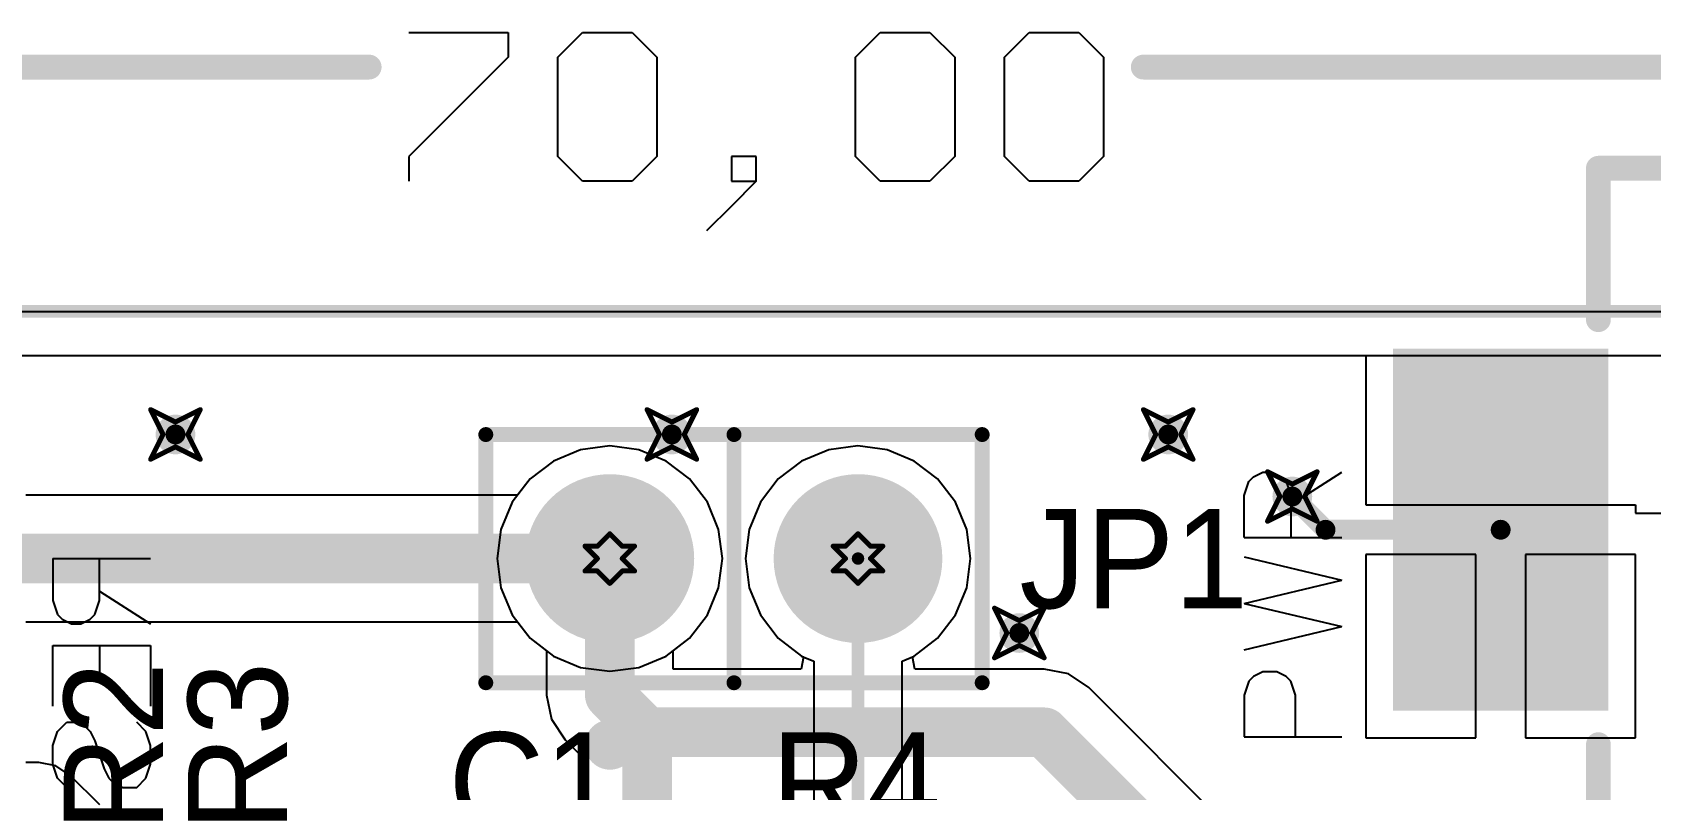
# Model space of a CAD drawing. Header units: millimetres. Extents: x 2.26 to 6.57, y 1.2 to 4.64.
# Drawn here: x 3.551 to 4.203, y 4.26 to 4.565 of the extents above; entities that cross this region are included whole.
import ezdxf

# ---------------------------------------------------------------- set-up
doc = ezdxf.new("R2010")
doc.units = ezdxf.units.MM
doc.header["$MEASUREMENT"] = 0
for name, color, linetype in [('BottomLayer', 5, 'Continuous'), ('BottomOverlay', 54, 'Continuous'), ('BottomSolder', 6, 'Continuous'), ('DrillDrawing', 1, 'Continuous'), ('KeepOutLayer', 6, 'Continuous'), ('Mechanical1', 6, 'Continuous'), ('MultiLayer', 9, 'Continuous'), ('PadHoleLayer', 156, 'Continuous'), ('TopLayer', 1, 'Continuous'), ('TopOverlay', 2, 'Continuous'), ('TopPaste', 8, 'Continuous'), ('TopSolder', 216, 'Continuous'), ('ViaHoleLayer', 16, 'Continuous')]:
    doc.layers.add(name, color=color, linetype=linetype)

# ---------------------------------------------------------------- blocks, each defined once
blk = doc.blocks.new('USB_MINI_B_SMD_90')
at = {"layer": 'BottomLayer', "const_width": 0.01969}
for points in [[(-0.09646, 0, 1), (-0.07677, 0, 1)], [(0.07654, 0, 1), (0.09623, 0, 1)]]:
    blk.add_lwpolyline(points, format="xyb", close=True, dxfattribs=at)
at = {"layer": 'BottomSolder', "const_width": 0.02369}
for points in [[(-0.09846, 0, 1), (-0.07477, 0, 1)], [(0.07454, 0, 1), (0.09823, 0, 1)]]:
    blk.add_lwpolyline(points, format="xyb", close=True, dxfattribs=at)
at = {"layer": 'MultiLayer', "const_width": 0.01969}
for points in [[(-0.09646, 0, 1), (-0.07677, 0, 1)], [(0.07654, 0, 1), (0.09623, 0, 1)]]:
    blk.add_lwpolyline(points, format="xyb", close=True, dxfattribs=at)
at = {"layer": 'PadHoleLayer', "const_width": 0.01969}
for points in [[(-0.09646, 0, 1), (-0.07677, 0, 1)], [(0.07654, 0, 1), (0.09623, 0, 1)]]:
    blk.add_lwpolyline(points, format="xyb", close=True, dxfattribs=at)
at = {"layer": 'TopLayer', "const_width": 0.01969}
for points in [[(-0.09646, 0, 1), (-0.07677, 0, 1)], [(0.07654, 0, 1), (0.09623, 0, 1)]]:
    blk.add_lwpolyline(points, format="xyb", close=True, dxfattribs=at)
at = {"layer": 'TopLayer'}
for points in [[(-0.15168, 0.01772), (-0.15168, 0.15551), (-0.23042, 0.01772), (-0.23042, 0.15551)], [(-0.12205, 0.10827), (0.12205, 0.10827), (-0.12205, 0.15551), (0.12205, 0.15551)], [(0.23021, 0.01772), (0.23021, 0.15551), (0.15147, 0.01772), (0.15147, 0.15551)], [(-0.15168, -0.17913), (-0.15168, -0.04134), (-0.23042, -0.17913), (-0.23042, -0.04134)], [(0.23021, -0.17913), (0.23021, -0.04134), (0.15147, -0.17913), (0.15147, -0.04134)], [(-0.05311, -0.15354), (-0.05311, -0.06299), (-0.07311, -0.15354), (-0.07311, -0.06299)], [(-0.02161, -0.15354), (-0.02161, -0.06299), (-0.04161, -0.15354), (-0.04161, -0.06299)], [(0.00989, -0.15354), (0.00989, -0.06299), (-0.01011, -0.15354), (-0.01011, -0.06299)], [(0.04139, -0.15354), (0.04139, -0.06299), (0.02139, -0.15354), (0.02139, -0.06299)], [(0.07289, -0.15354), (0.07289, -0.06299), (0.05289, -0.15354), (0.05289, -0.06299)]]:
    blk.add_solid(points, dxfattribs=at)
at = {"layer": 'TopOverlay', "const_width": 0.01}
for points in [[(-0.15168, 0.17126), (-0.15168, 0.23228)], [(-0.15168, 0.23228), (0.15147, 0.23228)], [(0.15147, 0.17323), (0.15147, 0.23228)], [(0.15147, -0.02756), (0.15147, 0.00591)], [(-0.15168, -0.02756), (-0.15168, 0)], [(-0.12255, -0.13025), (-0.08111, -0.13025)], [(0.09241, -0.13), (0.12864, -0.13)], [(0.09798, -0.16743), (0.11798, -0.14743)], [(0.11798, -0.18743), (0.11798, -0.14743)], [(0.09798, -0.16743), (0.11798, -0.18743)]]:
    blk.add_lwpolyline(points, dxfattribs=at)
at = {"layer": 'TopOverlay', "const_width": 0.005}
for points in [[(-0.15418, 0.23228, 1), (-0.14918, 0.23228, 1)], [(-0.15418, 0.23228, 1), (-0.14918, 0.23228, 1)], [(0.14897, 0.23228, 1), (0.15397, 0.23228, 1)], [(0.14897, 0.23228, 1), (0.15397, 0.23228, 1)], [(-0.15418, 0.17126, 1), (-0.14918, 0.17126, 1)], [(0.14897, 0.17323, 1), (0.15397, 0.17323, 1)], [(0.14897, 0.00591, 1), (0.15397, 0.00591, 1)], [(-0.15418, 0, 1), (-0.14918, 0, 1)], [(-0.15418, -0.02756, 1), (-0.14918, -0.02756, 1)], [(0.14897, -0.02756, 1), (0.15397, -0.02756, 1)], [(-0.12505, -0.13025, 1), (-0.12005, -0.13025, 1)], [(-0.08361, -0.13025, 1), (-0.07861, -0.13025, 1)], [(0.08991, -0.13, 1), (0.09491, -0.13, 1)], [(0.12614, -0.13, 1), (0.13114, -0.13, 1)], [(0.11548, -0.14743, 1), (0.12048, -0.14743, 1)], [(0.11548, -0.14743, 1), (0.12048, -0.14743, 1)], [(0.09548, -0.16743, 1), (0.10048, -0.16743, 1)], [(0.09548, -0.16743, 1), (0.10048, -0.16743, 1)], [(0.11548, -0.18743, 1), (0.12048, -0.18743, 1)], [(0.11548, -0.18743, 1), (0.12048, -0.18743, 1)]]:
    blk.add_lwpolyline(points, format="xyb", close=True, dxfattribs=at)
at = {"layer": 'TopPaste'}
for points in [[(-0.15168, 0.01772), (-0.15168, 0.15551), (-0.23042, 0.01772), (-0.23042, 0.15551)], [(-0.12205, 0.10827), (0.12205, 0.10827), (-0.12205, 0.15551), (0.12205, 0.15551)], [(0.23021, 0.01772), (0.23021, 0.15551), (0.15147, 0.01772), (0.15147, 0.15551)], [(-0.15168, -0.17913), (-0.15168, -0.04134), (-0.23042, -0.17913), (-0.23042, -0.04134)], [(0.23021, -0.17913), (0.23021, -0.04134), (0.15147, -0.17913), (0.15147, -0.04134)], [(-0.05311, -0.15354), (-0.05311, -0.06299), (-0.07311, -0.15354), (-0.07311, -0.06299)], [(-0.02161, -0.15354), (-0.02161, -0.06299), (-0.04161, -0.15354), (-0.04161, -0.06299)], [(0.00989, -0.15354), (0.00989, -0.06299), (-0.01011, -0.15354), (-0.01011, -0.06299)], [(0.04139, -0.15354), (0.04139, -0.06299), (0.02139, -0.15354), (0.02139, -0.06299)], [(0.07289, -0.15354), (0.07289, -0.06299), (0.05289, -0.15354), (0.05289, -0.06299)]]:
    blk.add_solid(points, dxfattribs=at)
at = {"layer": 'TopSolder', "const_width": 0.02369}
for points in [[(-0.09846, 0, 1), (-0.07477, 0, 1)], [(0.07454, 0, 1), (0.09823, 0, 1)]]:
    blk.add_lwpolyline(points, format="xyb", close=True, dxfattribs=at)
at = {"layer": 'TopSolder'}
for points in [[(-0.14768, 0.01372), (-0.14768, 0.15951), (-0.23442, 0.01372), (-0.23442, 0.15951)], [(-0.12605, 0.10427), (0.12605, 0.10427), (-0.12605, 0.15951), (0.12605, 0.15951)], [(0.23421, 0.01372), (0.23421, 0.15951), (0.14747, 0.01372), (0.14747, 0.15951)], [(-0.14768, -0.18313), (-0.14768, -0.03734), (-0.23442, -0.18313), (-0.23442, -0.03734)], [(0.23421, -0.18313), (0.23421, -0.03734), (0.14747, -0.18313), (0.14747, -0.03734)], [(-0.04911, -0.15754), (-0.04911, -0.05899), (-0.07711, -0.15754), (-0.07711, -0.05899)], [(-0.01761, -0.15754), (-0.01761, -0.05899), (-0.04561, -0.15754), (-0.04561, -0.05899)], [(0.01389, -0.15754), (0.01389, -0.05899), (-0.01411, -0.15754), (-0.01411, -0.05899)], [(0.04539, -0.15754), (0.04539, -0.05899), (0.01739, -0.15754), (0.01739, -0.05899)], [(0.07689, -0.15754), (0.07689, -0.05899), (0.04889, -0.15754), (0.04889, -0.05899)]]:
    blk.add_solid(points, dxfattribs=at)
blk = doc.blocks.new('SIP2_2_54_93')
at = {"layer": 'BottomLayer', "const_width": 0.03}
for points in [[(-0.015, 0, 1), (0.015, 0, 1)], [(0.085, 0, 1), (0.115, 0, 1)]]:
    blk.add_lwpolyline(points, format="xyb", close=True, dxfattribs=at)
at = {"layer": 'BottomSolder', "const_width": 0.034}
for points in [[(-0.017, 0, 1), (0.017, 0, 1)], [(0.083, 0, 1), (0.117, 0, 1)]]:
    blk.add_lwpolyline(points, format="xyb", close=True, dxfattribs=at)
at = {"layer": 'MultiLayer', "const_width": 0.03}
for points in [[(-0.015, 0, 1), (0.015, 0, 1)], [(0.085, 0, 1), (0.115, 0, 1)]]:
    blk.add_lwpolyline(points, format="xyb", close=True, dxfattribs=at)
at = {"layer": 'PadHoleLayer', "const_width": 0.02}
for points in [[(-0.01, 0, 1), (0.01, 0, 1)], [(0.09, 0, 1), (0.11, 0, 1)]]:
    blk.add_lwpolyline(points, format="xyb", close=True, dxfattribs=at)
at = {"layer": 'TopLayer', "const_width": 0.03}
for points in [[(-0.015, 0, 1), (0.015, 0, 1)], [(0.085, 0, 1), (0.115, 0, 1)]]:
    blk.add_lwpolyline(points, format="xyb", close=True, dxfattribs=at)
at = {"layer": 'TopOverlay', "const_width": 0.006}
for points in [[(-0.04996, -0.05004), (-0.04996, 0.04996)], [(-0.04996, 0.04996), (0.15004, 0.04996)], [(0.05004, -0.05004), (0.05004, 0.04996)], [(0.15004, -0.05004), (0.15004, 0.04996)], [(-0.04996, -0.05004), (0.15004, -0.05004)]]:
    blk.add_lwpolyline(points, dxfattribs=at)
at = {"layer": 'TopOverlay'}
for points, const_width in [([(-0.05146, 0.04996, 1), (-0.04846, 0.04996, 1)], 0.003), ([(-0.05146, 0.04996, 1), (-0.04846, 0.04996, 1)], 0.003), ([(0.04854, 0.04996, 1), (0.05154, 0.04996, 1)], 0.003), ([(0.14854, 0.04996, 1), (0.15154, 0.04996, 1)], 0.003), ([(0.14854, 0.04996, 1), (0.15154, 0.04996, 1)], 0.003), ([(-0.05146, -0.05004, 1), (-0.04846, -0.05004, 1)], 0.003), ([(-0.05146, -0.05004, 1), (-0.04846, -0.05004, 1)], 0.003), ([(0.04854, -0.05004, 1), (0.05154, -0.05004, 1)], 0.003), ([(0.14854, -0.05004, 1), (0.15154, -0.05004, 1)], 0.003), ([(0.14854, -0.05004, 1), (0.15154, -0.05004, 1)], 0.003), ([(0.00516, -0.075, 1), (-0.005, -0.075, 1)], 0.01), ([(-0.0075, -0.075, 1), (-0.0025, -0.075, 1)], 0.005), ([(0.00266, -0.075, 1), (0.00766, -0.075, 1)], 0.005)]:
    blk.add_lwpolyline(points, format="xyb", close=True, dxfattribs=dict(at, const_width=const_width))
at = {"layer": 'TopSolder', "const_width": 0.034}
for points in [[(-0.017, 0, 1), (0.017, 0, 1)], [(0.083, 0, 1), (0.117, 0, 1)]]:
    blk.add_lwpolyline(points, format="xyb", close=True, dxfattribs=at)

msp = doc.modelspace()

# ---------------------------------------------------------------- linework, layer by layer
at = {"layer": 'BottomLayer'}
for p, q in [((2.55906, 4.43491), (5.15748, 4.43491)), ((3.77152, 4.39699), (3.76057, 4.39246)), ((3.78327, 4.39854), (3.77152, 4.39699)), ((3.79502, 4.39699), (3.78327, 4.39854)), ((3.80596, 4.39246), (3.79502, 4.39699)), ((3.87152, 4.39699), (3.86057, 4.39246)), ((3.88327, 4.39854), (3.87152, 4.39699)), ((3.89502, 4.39699), (3.88327, 4.39854)), ((3.90596, 4.39246), (3.89502, 4.39699)), ((3.76057, 4.39246), (3.75117, 4.38524)), ((3.81536, 4.38524), (3.80596, 4.39246)), ((3.86057, 4.39246), (3.85117, 4.38524)), ((3.91536, 4.38524), (3.90596, 4.39246)), ((3.75117, 4.38524), (3.74611, 4.37864)), ((3.82258, 4.37584), (3.81536, 4.38524)), ((3.85117, 4.38524), (3.84396, 4.37584)), ((3.92258, 4.37584), (3.91536, 4.38524)), ((3.74611, 4.37864), (3.54802, 4.37864)), ((3.82711, 4.3649), (3.82258, 4.37584)), ((3.84396, 4.37584), (3.83943, 4.3649)), ((3.92711, 4.3649), (3.92258, 4.37584)), ((3.82866, 4.35315), (3.82711, 4.3649)), ((3.83943, 4.3649), (3.83788, 4.35315)), ((3.92866, 4.35315), (3.92711, 4.3649)), ((3.82711, 4.3414), (3.82866, 4.35315)), ((3.83788, 4.35315), (3.83943, 4.3414)), ((3.92711, 4.3414), (3.92866, 4.35315)), ((3.82258, 4.33046), (3.82711, 4.3414)), ((3.83943, 4.3414), (3.84396, 4.33046)), ((3.92258, 4.33046), (3.92711, 4.3414)), ((3.81536, 4.32106), (3.82258, 4.33046)), ((3.84396, 4.33046), (3.85117, 4.32106)), ((3.91536, 4.32106), (3.92258, 4.33046)), ((3.54802, 4.32766), (3.74611, 4.32766)), ((3.74611, 4.32766), (3.75117, 4.32106)), ((3.75117, 4.32106), (3.76057, 4.31384)), ((3.80596, 4.31384), (3.81536, 4.32106)), ((3.85117, 4.32106), (3.86057, 4.31384)), ((3.90596, 4.31384), (3.91536, 4.32106)), ((3.76057, 4.31384), (3.77152, 4.30931)), ((3.79502, 4.30931), (3.80596, 4.31384)), ((3.86057, 4.31384), (3.86542, 4.31183)), ((3.86542, 4.31183), (3.86542, 4.19315)), ((3.90111, 4.31183), (3.90596, 4.31384)), ((3.90111, 4.20054), (3.90111, 4.31183)), ((3.77152, 4.30931), (3.78327, 4.30776)), ((3.78327, 4.30776), (3.79502, 4.30931)), ((3.55327, 4.27099), (3.54802, 4.27099)), ((3.5601, 4.26963), (3.55327, 4.27099)), ((3.56588, 4.26577), (3.5601, 4.26963)), ((3.57777, 4.25388), (3.56588, 4.26577))]:
    msp.add_line(p, q, dxfattribs=at)
for points, const_width in [([(3.60427, 4.40315, 1), (3.61227, 4.40315, 1)], 0.008), ([(3.80427, 4.40315, 1), (3.81227, 4.40315, 1)], 0.008), ([(4.00427, 4.40315, 1), (4.01227, 4.40315, 1)], 0.008), ([(4.05427, 4.37815, 1), (4.06227, 4.37815, 1)], 0.008), ([(3.77827, 4.35315, 1), (3.78827, 4.35315, 1)], 0.01), ([(3.88202, 4.35315, 1), (3.88452, 4.35315, 1)], 0.0025), ([(3.94427, 4.32315, 1), (3.95227, 4.32315, 1)], 0.008)]:
    msp.add_lwpolyline(points, format="xyb", close=True, dxfattribs=dict(at, const_width=const_width))
for points, const_width in [([(3.52652, 4.35315), (3.78327, 4.35315)], 0.02), ([(3.88327, 4.19315), (3.88327, 4.35315)], 0.005)]:
    msp.add_lwpolyline(points, dxfattribs=dict(at, const_width=const_width))
at = {"layer": 'BottomOverlay'}
for p, q in [((3.55891, 4.35315), (3.59827, 4.35315)), ((3.55891, 4.35315), (3.55891, 4.33628)), ((3.57765, 4.33628), (3.57765, 4.35315)), ((3.55891, 4.33628), (3.56078, 4.33066)), ((3.57578, 4.33066), (3.57765, 4.33628)), ((3.57765, 4.34003), (3.59827, 4.32691)), ((3.56078, 4.33066), (3.56265, 4.32878)), ((3.5739, 4.32878), (3.57578, 4.33066)), ((3.56265, 4.32878), (3.5664, 4.32691)), ((3.5664, 4.32691), (3.57015, 4.32691)), ((3.57015, 4.32691), (3.5739, 4.32878)), ((3.55891, 4.29373), (3.55891, 4.3181)), ((3.55891, 4.3181), (3.59827, 4.3181)), ((3.57765, 4.3181), (3.57765, 4.3031)), ((3.59827, 4.3181), (3.59827, 4.29373)), ((3.56078, 4.28342), (3.56453, 4.28717)), ((3.56453, 4.28717), (3.56828, 4.28717)), ((3.56828, 4.28717), (3.57203, 4.2853)), ((3.57203, 4.2853), (3.5739, 4.28342)), ((3.59639, 4.28342), (3.59264, 4.28717)), ((3.55891, 4.2778), (3.56078, 4.28342)), ((3.55891, 4.2703), (3.55891, 4.2778)), ((3.5739, 4.28342), (3.57578, 4.27967)), ((3.57578, 4.27967), (3.57952, 4.26843)), ((3.59827, 4.2778), (3.59639, 4.28342)), ((3.59827, 4.2703), (3.59827, 4.2778)), ((3.56078, 4.26468), (3.55891, 4.2703)), ((3.56453, 4.26093), (3.56078, 4.26468)), ((3.57952, 4.26843), (3.5814, 4.26468)), ((3.5814, 4.26468), (3.58327, 4.26281)), ((3.59264, 4.26093), (3.59639, 4.26468)), ((3.59639, 4.26468), (3.59827, 4.2703)), ((3.58327, 4.26281), (3.58702, 4.26093)), ((3.58702, 4.26093), (3.59264, 4.26093))]:
    msp.add_line(p, q, dxfattribs=at)
at = {"layer": 'DrillDrawing'}
for p, q in [((3.70231, 4.56517), (3.7423, 4.56517)), ((3.7423, 4.56517), (3.7423, 4.55518)), ((3.76229, 4.55518), (3.77229, 4.56517)), ((3.77229, 4.56517), (3.79228, 4.56517)), ((3.79228, 4.56517), (3.80228, 4.55518)), ((3.88225, 4.55518), (3.89225, 4.56517)), ((3.89225, 4.56517), (3.91225, 4.56517)), ((3.91225, 4.56517), (3.92224, 4.55518)), ((3.94224, 4.55518), (3.95223, 4.56517)), ((3.95223, 4.56517), (3.97223, 4.56517)), ((3.97223, 4.56517), (3.98222, 4.55518)), ((3.7423, 4.55518), (3.70231, 4.51519)), ((3.76229, 4.51519), (3.76229, 4.55518)), ((3.80228, 4.55518), (3.80228, 4.51519)), ((3.88225, 4.51519), (3.88225, 4.55518)), ((3.92224, 4.55518), (3.92224, 4.51519)), ((3.94224, 4.51519), (3.94224, 4.55518)), ((3.98222, 4.55518), (3.98222, 4.51519)), ((3.70231, 4.51519), (3.70231, 4.50519)), ((3.77229, 4.50519), (3.76229, 4.51519)), ((3.80228, 4.51519), (3.79228, 4.50519)), ((3.84227, 4.51519), (3.83227, 4.51519)), ((3.83227, 4.51519), (3.83227, 4.50519)), ((3.84227, 4.50519), (3.84227, 4.51519)), ((3.89225, 4.50519), (3.88225, 4.51519)), ((3.92224, 4.51519), (3.91225, 4.50519)), ((3.95223, 4.50519), (3.94224, 4.51519)), ((3.98222, 4.51519), (3.97223, 4.50519)), ((3.79228, 4.50519), (3.77229, 4.50519)), ((3.83227, 4.4952), (3.84227, 4.50519)), ((3.83227, 4.50519), (3.84227, 4.50519)), ((3.84227, 4.50519), (3.83227, 4.4952)), ((3.91225, 4.50519), (3.89225, 4.50519)), ((3.97223, 4.50519), (3.95223, 4.50519)), ((3.83227, 4.4952), (3.82227, 4.4852))]:
    msp.add_line(p, q, dxfattribs=at)
for points, const_width in [([(2.48032, 4.55118), (3.68631, 4.55118)], 0.01), ([(3.99822, 4.55118), (5.23622, 4.55118)], 0.01), ([(3.59827, 4.41315), (3.60827, 4.40815)], 0.002), ([(3.59827, 4.41315), (3.60327, 4.40315)], 0.002), ([(3.60827, 4.40815), (3.61827, 4.41315)], 0.002), ([(3.61327, 4.40315), (3.61827, 4.41315)], 0.002), ([(3.79827, 4.41315), (3.80827, 4.40815)], 0.002), ([(3.79827, 4.41315), (3.80327, 4.40315)], 0.002), ([(3.80827, 4.40815), (3.81827, 4.41315)], 0.002), ([(3.81327, 4.40315), (3.81827, 4.41315)], 0.002), ([(3.99827, 4.41315), (4.00827, 4.40815)], 0.002), ([(3.99827, 4.41315), (4.00327, 4.40315)], 0.002), ([(4.00827, 4.40815), (4.01827, 4.41315)], 0.002), ([(4.01327, 4.40315), (4.01827, 4.41315)], 0.002), ([(3.59827, 4.39315), (3.60327, 4.40315)], 0.002), ([(3.61327, 4.40315), (3.61827, 4.39315)], 0.002), ([(3.79827, 4.39315), (3.80327, 4.40315)], 0.002), ([(3.81327, 4.40315), (3.81827, 4.39315)], 0.002), ([(3.99827, 4.39315), (4.00327, 4.40315)], 0.002), ([(4.01327, 4.40315), (4.01827, 4.39315)], 0.002), ([(3.59827, 4.39315), (3.60827, 4.39815)], 0.002), ([(3.60827, 4.39815), (3.61827, 4.39315)], 0.002), ([(3.79827, 4.39315), (3.80827, 4.39815)], 0.002), ([(3.80827, 4.39815), (3.81827, 4.39315)], 0.002), ([(3.99827, 4.39315), (4.00827, 4.39815)], 0.002), ([(4.00827, 4.39815), (4.01827, 4.39315)], 0.002), ([(4.04827, 4.38815), (4.05827, 4.38315)], 0.002), ([(4.04827, 4.38815), (4.05327, 4.37815)], 0.002), ([(4.05827, 4.38315), (4.06827, 4.38815)], 0.002), ([(4.06327, 4.37815), (4.06827, 4.38815)], 0.002), ([(4.04827, 4.36815), (4.05327, 4.37815)], 0.002), ([(4.06327, 4.37815), (4.06827, 4.36815)], 0.002), ([(4.04827, 4.36815), (4.05827, 4.37315)], 0.002), ([(4.05827, 4.37315), (4.06827, 4.36815)], 0.002), ([(3.77827, 4.35815), (3.78327, 4.36315)], 0.002), ([(3.78327, 4.36315), (3.78827, 4.35815)], 0.002), ([(3.87827, 4.35815), (3.88327, 4.36315)], 0.002), ([(3.88327, 4.36315), (3.88827, 4.35815)], 0.002), ([(3.77327, 4.35815), (3.77827, 4.35315)], 0.002), ([(3.77327, 4.35815), (3.77827, 4.35815)], 0.002), ([(3.78827, 4.35815), (3.79327, 4.35815)], 0.002), ([(3.78827, 4.35315), (3.79327, 4.35815)], 0.002), ([(3.87327, 4.35815), (3.87827, 4.35315)], 0.002), ([(3.87327, 4.35815), (3.87827, 4.35815)], 0.002), ([(3.88827, 4.35815), (3.89327, 4.35815)], 0.002), ([(3.88827, 4.35315), (3.89327, 4.35815)], 0.002), ([(3.77327, 4.34815), (3.77827, 4.35315)], 0.002), ([(3.77327, 4.34815), (3.77827, 4.34815)], 0.002), ([(3.77827, 4.34815), (3.78327, 4.34315)], 0.002), ([(3.78327, 4.34315), (3.78827, 4.34815)], 0.002), ([(3.78827, 4.35315), (3.79327, 4.34815)], 0.002), ([(3.78827, 4.34815), (3.79327, 4.34815)], 0.002), ([(3.87327, 4.34815), (3.87827, 4.35315)], 0.002), ([(3.87327, 4.34815), (3.87827, 4.34815)], 0.002), ([(3.87827, 4.34815), (3.88327, 4.34315)], 0.002), ([(3.88327, 4.34315), (3.88827, 4.34815)], 0.002), ([(3.88827, 4.35315), (3.89327, 4.34815)], 0.002), ([(3.88827, 4.34815), (3.89327, 4.34815)], 0.002), ([(3.93827, 4.33315), (3.94827, 4.32815)], 0.002), ([(3.93827, 4.33315), (3.94327, 4.32315)], 0.002), ([(3.94827, 4.32815), (3.95827, 4.33315)], 0.002), ([(3.95327, 4.32315), (3.95827, 4.33315)], 0.002), ([(3.93827, 4.31315), (3.94327, 4.32315)], 0.002), ([(3.95327, 4.32315), (3.95827, 4.31315)], 0.002), ([(3.93827, 4.31315), (3.94827, 4.31815)], 0.002), ([(3.94827, 4.31815), (3.95827, 4.31315)], 0.002)]:
    msp.add_lwpolyline(points, dxfattribs=dict(at, const_width=const_width))
for points, const_width in [([(3.68381, 4.55118, 1), (3.68881, 4.55118, 1)], 0.005), ([(3.99572, 4.55118, 1), (4.00072, 4.55118, 1)], 0.005), ([(3.59777, 4.41315, 1), (3.59877, 4.41315, 1)], 0.001), ([(3.59777, 4.41315, 1), (3.59877, 4.41315, 1)], 0.001), ([(3.60777, 4.40815, 1), (3.60877, 4.40815, 1)], 0.001), ([(3.60777, 4.40815, 1), (3.60877, 4.40815, 1)], 0.001), ([(3.61777, 4.41315, 1), (3.61877, 4.41315, 1)], 0.001), ([(3.61777, 4.41315, 1), (3.61877, 4.41315, 1)], 0.001), ([(3.79777, 4.41315, 1), (3.79877, 4.41315, 1)], 0.001), ([(3.79777, 4.41315, 1), (3.79877, 4.41315, 1)], 0.001), ([(3.80777, 4.40815, 1), (3.80877, 4.40815, 1)], 0.001), ([(3.80777, 4.40815, 1), (3.80877, 4.40815, 1)], 0.001), ([(3.81777, 4.41315, 1), (3.81877, 4.41315, 1)], 0.001), ([(3.81777, 4.41315, 1), (3.81877, 4.41315, 1)], 0.001), ([(3.99777, 4.41315, 1), (3.99877, 4.41315, 1)], 0.001), ([(3.99777, 4.41315, 1), (3.99877, 4.41315, 1)], 0.001), ([(4.00777, 4.40815, 1), (4.00877, 4.40815, 1)], 0.001), ([(4.00777, 4.40815, 1), (4.00877, 4.40815, 1)], 0.001), ([(4.01777, 4.41315, 1), (4.01877, 4.41315, 1)], 0.001), ([(4.01777, 4.41315, 1), (4.01877, 4.41315, 1)], 0.001), ([(3.60277, 4.40315, 1), (3.60377, 4.40315, 1)], 0.001), ([(3.60277, 4.40315, 1), (3.60377, 4.40315, 1)], 0.001), ([(3.61277, 4.40315, 1), (3.61377, 4.40315, 1)], 0.001), ([(3.61277, 4.40315, 1), (3.61377, 4.40315, 1)], 0.001), ([(3.80277, 4.40315, 1), (3.80377, 4.40315, 1)], 0.001), ([(3.80277, 4.40315, 1), (3.80377, 4.40315, 1)], 0.001), ([(3.81277, 4.40315, 1), (3.81377, 4.40315, 1)], 0.001), ([(3.81277, 4.40315, 1), (3.81377, 4.40315, 1)], 0.001), ([(4.00277, 4.40315, 1), (4.00377, 4.40315, 1)], 0.001), ([(4.00277, 4.40315, 1), (4.00377, 4.40315, 1)], 0.001), ([(4.01277, 4.40315, 1), (4.01377, 4.40315, 1)], 0.001), ([(4.01277, 4.40315, 1), (4.01377, 4.40315, 1)], 0.001), ([(3.60777, 4.39815, 1), (3.60877, 4.39815, 1)], 0.001), ([(3.60777, 4.39815, 1), (3.60877, 4.39815, 1)], 0.001), ([(3.80777, 4.39815, 1), (3.80877, 4.39815, 1)], 0.001), ([(3.80777, 4.39815, 1), (3.80877, 4.39815, 1)], 0.001), ([(4.00777, 4.39815, 1), (4.00877, 4.39815, 1)], 0.001), ([(4.00777, 4.39815, 1), (4.00877, 4.39815, 1)], 0.001), ([(3.59777, 4.39315, 1), (3.59877, 4.39315, 1)], 0.001), ([(3.59777, 4.39315, 1), (3.59877, 4.39315, 1)], 0.001), ([(3.61777, 4.39315, 1), (3.61877, 4.39315, 1)], 0.001), ([(3.61777, 4.39315, 1), (3.61877, 4.39315, 1)], 0.001), ([(3.79777, 4.39315, 1), (3.79877, 4.39315, 1)], 0.001), ([(3.79777, 4.39315, 1), (3.79877, 4.39315, 1)], 0.001), ([(3.81777, 4.39315, 1), (3.81877, 4.39315, 1)], 0.001), ([(3.81777, 4.39315, 1), (3.81877, 4.39315, 1)], 0.001), ([(3.99777, 4.39315, 1), (3.99877, 4.39315, 1)], 0.001), ([(3.99777, 4.39315, 1), (3.99877, 4.39315, 1)], 0.001), ([(4.01777, 4.39315, 1), (4.01877, 4.39315, 1)], 0.001), ([(4.01777, 4.39315, 1), (4.01877, 4.39315, 1)], 0.001), ([(4.04777, 4.38815, 1), (4.04877, 4.38815, 1)], 0.001), ([(4.04777, 4.38815, 1), (4.04877, 4.38815, 1)], 0.001), ([(4.06777, 4.38815, 1), (4.06877, 4.38815, 1)], 0.001), ([(4.06777, 4.38815, 1), (4.06877, 4.38815, 1)], 0.001), ([(4.05777, 4.38315, 1), (4.05877, 4.38315, 1)], 0.001), ([(4.05777, 4.38315, 1), (4.05877, 4.38315, 1)], 0.001), ([(4.05277, 4.37815, 1), (4.05377, 4.37815, 1)], 0.001), ([(4.05277, 4.37815, 1), (4.05377, 4.37815, 1)], 0.001), ([(4.06277, 4.37815, 1), (4.06377, 4.37815, 1)], 0.001), ([(4.06277, 4.37815, 1), (4.06377, 4.37815, 1)], 0.001), ([(4.04777, 4.36815, 1), (4.04877, 4.36815, 1)], 0.001), ([(4.04777, 4.36815, 1), (4.04877, 4.36815, 1)], 0.001), ([(4.05777, 4.37315, 1), (4.05877, 4.37315, 1)], 0.001), ([(4.05777, 4.37315, 1), (4.05877, 4.37315, 1)], 0.001), ([(4.06777, 4.36815, 1), (4.06877, 4.36815, 1)], 0.001), ([(4.06777, 4.36815, 1), (4.06877, 4.36815, 1)], 0.001), ([(3.78277, 4.36315, 1), (3.78377, 4.36315, 1)], 0.001), ([(3.78277, 4.36315, 1), (3.78377, 4.36315, 1)], 0.001), ([(3.88277, 4.36315, 1), (3.88377, 4.36315, 1)], 0.001), ([(3.88277, 4.36315, 1), (3.88377, 4.36315, 1)], 0.001), ([(3.77277, 4.35815, 1), (3.77377, 4.35815, 1)], 0.001), ([(3.77277, 4.35815, 1), (3.77377, 4.35815, 1)], 0.001), ([(3.77777, 4.35815, 1), (3.77877, 4.35815, 1)], 0.001), ([(3.77777, 4.35815, 1), (3.77877, 4.35815, 1)], 0.001), ([(3.78777, 4.35815, 1), (3.78877, 4.35815, 1)], 0.001), ([(3.78777, 4.35815, 1), (3.78877, 4.35815, 1)], 0.001), ([(3.79277, 4.35815, 1), (3.79377, 4.35815, 1)], 0.001), ([(3.79277, 4.35815, 1), (3.79377, 4.35815, 1)], 0.001), ([(3.87277, 4.35815, 1), (3.87377, 4.35815, 1)], 0.001), ([(3.87277, 4.35815, 1), (3.87377, 4.35815, 1)], 0.001), ([(3.87777, 4.35815, 1), (3.87877, 4.35815, 1)], 0.001), ([(3.87777, 4.35815, 1), (3.87877, 4.35815, 1)], 0.001), ([(3.88777, 4.35815, 1), (3.88877, 4.35815, 1)], 0.001), ([(3.88777, 4.35815, 1), (3.88877, 4.35815, 1)], 0.001), ([(3.89277, 4.35815, 1), (3.89377, 4.35815, 1)], 0.001), ([(3.89277, 4.35815, 1), (3.89377, 4.35815, 1)], 0.001), ([(3.77277, 4.34815, 1), (3.77377, 4.34815, 1)], 0.001), ([(3.77277, 4.34815, 1), (3.77377, 4.34815, 1)], 0.001), ([(3.77777, 4.35315, 1), (3.77877, 4.35315, 1)], 0.001), ([(3.77777, 4.35315, 1), (3.77877, 4.35315, 1)], 0.001), ([(3.77777, 4.34815, 1), (3.77877, 4.34815, 1)], 0.001), ([(3.77777, 4.34815, 1), (3.77877, 4.34815, 1)], 0.001), ([(3.78777, 4.35315, 1), (3.78877, 4.35315, 1)], 0.001), ([(3.78777, 4.35315, 1), (3.78877, 4.35315, 1)], 0.001), ([(3.78777, 4.34815, 1), (3.78877, 4.34815, 1)], 0.001), ([(3.78777, 4.34815, 1), (3.78877, 4.34815, 1)], 0.001), ([(3.79277, 4.34815, 1), (3.79377, 4.34815, 1)], 0.001), ([(3.79277, 4.34815, 1), (3.79377, 4.34815, 1)], 0.001), ([(3.87277, 4.34815, 1), (3.87377, 4.34815, 1)], 0.001), ([(3.87277, 4.34815, 1), (3.87377, 4.34815, 1)], 0.001), ([(3.87777, 4.35315, 1), (3.87877, 4.35315, 1)], 0.001), ([(3.87777, 4.35315, 1), (3.87877, 4.35315, 1)], 0.001), ([(3.87777, 4.34815, 1), (3.87877, 4.34815, 1)], 0.001), ([(3.87777, 4.34815, 1), (3.87877, 4.34815, 1)], 0.001), ([(3.88777, 4.35315, 1), (3.88877, 4.35315, 1)], 0.001), ([(3.88777, 4.35315, 1), (3.88877, 4.35315, 1)], 0.001), ([(3.88777, 4.34815, 1), (3.88877, 4.34815, 1)], 0.001), ([(3.88777, 4.34815, 1), (3.88877, 4.34815, 1)], 0.001), ([(3.89277, 4.34815, 1), (3.89377, 4.34815, 1)], 0.001), ([(3.89277, 4.34815, 1), (3.89377, 4.34815, 1)], 0.001), ([(3.78277, 4.34315, 1), (3.78377, 4.34315, 1)], 0.001), ([(3.78277, 4.34315, 1), (3.78377, 4.34315, 1)], 0.001), ([(3.88277, 4.34315, 1), (3.88377, 4.34315, 1)], 0.001), ([(3.88277, 4.34315, 1), (3.88377, 4.34315, 1)], 0.001), ([(3.93777, 4.33315, 1), (3.93877, 4.33315, 1)], 0.001), ([(3.93777, 4.33315, 1), (3.93877, 4.33315, 1)], 0.001), ([(3.95777, 4.33315, 1), (3.95877, 4.33315, 1)], 0.001), ([(3.95777, 4.33315, 1), (3.95877, 4.33315, 1)], 0.001), ([(3.94277, 4.32315, 1), (3.94377, 4.32315, 1)], 0.001), ([(3.94277, 4.32315, 1), (3.94377, 4.32315, 1)], 0.001), ([(3.94777, 4.32815, 1), (3.94877, 4.32815, 1)], 0.001), ([(3.94777, 4.32815, 1), (3.94877, 4.32815, 1)], 0.001), ([(3.95277, 4.32315, 1), (3.95377, 4.32315, 1)], 0.001), ([(3.95277, 4.32315, 1), (3.95377, 4.32315, 1)], 0.001), ([(3.94777, 4.31815, 1), (3.94877, 4.31815, 1)], 0.001), ([(3.94777, 4.31815, 1), (3.94877, 4.31815, 1)], 0.001), ([(3.93777, 4.31315, 1), (3.93877, 4.31315, 1)], 0.001), ([(3.93777, 4.31315, 1), (3.93877, 4.31315, 1)], 0.001), ([(3.95777, 4.31315, 1), (3.95877, 4.31315, 1)], 0.001), ([(3.95777, 4.31315, 1), (3.95877, 4.31315, 1)], 0.001)]:
    msp.add_lwpolyline(points, format="xyb", close=True, dxfattribs=dict(at, const_width=const_width))
at = {"layer": 'KeepOutLayer', "const_width": 0.005}
msp.add_lwpolyline([(2.55906, 4.45276), (5.15748, 4.45276)], dxfattribs=at)
at = {"layer": 'Mechanical1'}
msp.add_line((2.55906, 4.45276), (5.15748, 4.45276), dxfattribs=at)
at = {"layer": 'MultiLayer', "const_width": 0.008}
for points in [[(3.60427, 4.40315, 1), (3.61227, 4.40315, 1)], [(3.80427, 4.40315, 1), (3.81227, 4.40315, 1)], [(4.00427, 4.40315, 1), (4.01227, 4.40315, 1)], [(4.05427, 4.37815, 1), (4.06227, 4.37815, 1)], [(3.94427, 4.32315, 1), (3.95227, 4.32315, 1)]]:
    msp.add_lwpolyline(points, format="xyb", close=True, dxfattribs=at)
at = {"layer": 'TopLayer'}
for p, q in [((2.55906, 4.43491), (4.08785, 4.43491)), ((4.08785, 4.43491), (4.08785, 4.37476)), ((3.77152, 4.39699), (3.76057, 4.39246)), ((3.78327, 4.39854), (3.77152, 4.39699)), ((3.79502, 4.39699), (3.78327, 4.39854)), ((3.80596, 4.39246), (3.79502, 4.39699)), ((3.87152, 4.39699), (3.86057, 4.39246)), ((3.88327, 4.39854), (3.87152, 4.39699)), ((3.89502, 4.39699), (3.88327, 4.39854)), ((3.90596, 4.39246), (3.89502, 4.39699)), ((3.76057, 4.39246), (3.75117, 4.38524)), ((3.81536, 4.38524), (3.80596, 4.39246)), ((3.86057, 4.39246), (3.85117, 4.38524)), ((3.91536, 4.38524), (3.90596, 4.39246)), ((3.75117, 4.38524), (3.74396, 4.37584)), ((3.82258, 4.37584), (3.81536, 4.38524)), ((3.85117, 4.38524), (3.84396, 4.37584)), ((3.92258, 4.37584), (3.91536, 4.38524)), ((3.74396, 4.37584), (3.73943, 4.3649)), ((3.82711, 4.3649), (3.82258, 4.37584)), ((3.84396, 4.37584), (3.83943, 4.3649)), ((3.92711, 4.3649), (3.92258, 4.37584)), ((4.08785, 4.37476), (4.19659, 4.37476)), ((4.19659, 4.37476), (4.19659, 4.37142)), ((4.19659, 4.37142), (4.32327, 4.37142)), ((3.73943, 4.3649), (3.73788, 4.35315)), ((3.82866, 4.35315), (3.82711, 4.3649)), ((3.83943, 4.3649), (3.83788, 4.35315)), ((3.92866, 4.35315), (3.92711, 4.3649)), ((3.73788, 4.35315), (3.73943, 4.3414)), ((3.82711, 4.3414), (3.82866, 4.35315)), ((3.83788, 4.35315), (3.83943, 4.3414)), ((3.92711, 4.3414), (3.92866, 4.35315)), ((4.13222, 4.35476), (4.08785, 4.35476)), ((4.08785, 4.35476), (4.08785, 4.28087)), ((4.13222, 4.28087), (4.13222, 4.35476)), ((4.19659, 4.35476), (4.15222, 4.35476)), ((4.15222, 4.35476), (4.15222, 4.28087)), ((4.19659, 4.28087), (4.19659, 4.35476)), ((3.73943, 4.3414), (3.74396, 4.33046)), ((3.82258, 4.33046), (3.82711, 4.3414)), ((3.83943, 4.3414), (3.84396, 4.33046)), ((3.92258, 4.33046), (3.92711, 4.3414)), ((3.74396, 4.33046), (3.75117, 4.32106)), ((3.81536, 4.32106), (3.82258, 4.33046)), ((3.84396, 4.33046), (3.85117, 4.32106)), ((3.91536, 4.32106), (3.92258, 4.33046)), ((3.75117, 4.32106), (3.75778, 4.31599)), ((3.80876, 4.31599), (3.81536, 4.32106)), ((3.85117, 4.32106), (3.86057, 4.31384)), ((3.90596, 4.31384), (3.91536, 4.32106)), ((3.75778, 4.31599), (3.75778, 4.29815)), ((3.80876, 4.30871), (3.80876, 4.31599)), ((3.8613, 4.31354), (3.86032, 4.30864)), ((3.86057, 4.31384), (3.8613, 4.31354)), ((3.90524, 4.31354), (3.90596, 4.31384)), ((3.90622, 4.30864), (3.90524, 4.31354)), ((3.80883, 4.30864), (3.80876, 4.30871)), ((3.86032, 4.30864), (3.80883, 4.30864)), ((3.95827, 4.30864), (3.90622, 4.30864)), ((3.96802, 4.3067), (3.95827, 4.30864)), ((3.97629, 4.30117), (3.96802, 4.3067)), ((3.75778, 4.29815), (3.75778, 4.29815)), ((3.75778, 4.29815), (3.75778, 4.29815)), ((3.75778, 4.29815), (3.75972, 4.2884)), ((4.03629, 4.24117), (3.97629, 4.30117)), ((3.75972, 4.2884), (3.76524, 4.28013)), ((3.76524, 4.28013), (3.77278, 4.27259)), ((4.08785, 4.28087), (4.13222, 4.28087)), ((4.15222, 4.28087), (4.19659, 4.28087)), ((3.77278, 4.27259), (3.77278, 4.23565))]:
    msp.add_line(p, q, dxfattribs=at)
for points, const_width in [([(3.60427, 4.40315, 1), (3.61227, 4.40315, 1)], 0.008), ([(3.80427, 4.40315, 1), (3.81227, 4.40315, 1)], 0.008), ([(4.00427, 4.40315, 1), (4.01227, 4.40315, 1)], 0.008), ([(4.05427, 4.37815, 1), (4.06227, 4.37815, 1)], 0.008), ([(4.05627, 4.37815, 1), (4.06027, 4.37815, 1)], 0.004), ([(4.06965, 4.36476, 1), (4.07365, 4.36476, 1)], 0.004), ([(4.06965, 4.36476, 1), (4.07365, 4.36476, 1)], 0.004), ([(4.14022, 4.36476, 1), (4.14422, 4.36476, 1)], 0.004), ([(3.77827, 4.35315, 1), (3.78827, 4.35315, 1)], 0.01), ([(3.94427, 4.32315, 1), (3.95227, 4.32315, 1)], 0.008), ([(3.77827, 4.29815, 1), (3.78827, 4.29815, 1)], 0.01), ([(3.77827, 4.29815, 1), (3.78827, 4.29815, 1)], 0.01), ([(3.79327, 4.28315, 1), (3.80327, 4.28315, 1)], 0.01), ([(3.79327, 4.28315, 1), (3.80327, 4.28315, 1)], 0.01), ([(3.79327, 4.28315, 1), (3.80327, 4.28315, 1)], 0.01), ([(3.95327, 4.28315, 1), (3.96327, 4.28315, 1)], 0.01), ([(3.95327, 4.28315, 1), (3.96327, 4.28315, 1)], 0.01)]:
    msp.add_lwpolyline(points, format="xyb", close=True, dxfattribs=dict(at, const_width=const_width))
for points, const_width in [([(4.05827, 4.37815), (4.07165, 4.36476)], 0.008), ([(4.07165, 4.36476), (4.14222, 4.36476)], 0.008), ([(3.78327, 4.29815), (3.78327, 4.35315)], 0.02), ([(3.78327, 4.29815), (3.79827, 4.28315)], 0.02), ([(3.79827, 4.28315), (3.95827, 4.28315)], 0.02), ([(3.79827, 4.15815), (3.79827, 4.28315)], 0.02), ([(3.95827, 4.28315), (4.01827, 4.22315)], 0.02)]:
    msp.add_lwpolyline(points, dxfattribs=dict(at, const_width=const_width))
at = {"layer": 'TopOverlay'}
for p, q in [((4.03891, 4.37857), (4.04078, 4.38419)), ((4.04078, 4.38419), (4.04265, 4.38607)), ((4.04265, 4.38607), (4.0464, 4.38794)), ((4.0464, 4.38794), (4.05015, 4.38794)), ((4.05015, 4.38794), (4.0539, 4.38607)), ((4.0539, 4.38607), (4.05578, 4.38419)), ((4.05578, 4.38419), (4.05765, 4.37857)), ((4.05765, 4.37482), (4.07827, 4.38794)), ((4.03891, 4.3617), (4.03891, 4.37857)), ((4.05765, 4.37857), (4.05765, 4.3617)), ((4.03891, 4.3617), (4.07827, 4.3617)), ((4.03891, 4.35383), (4.07827, 4.34446)), ((4.03891, 4.33508), (4.07827, 4.34446)), ((4.03891, 4.33508), (4.07827, 4.32571)), ((4.03891, 4.31634), (4.07827, 4.32571)), ((4.04078, 4.30378), (4.03891, 4.29816)), ((4.04265, 4.30566), (4.04078, 4.30378)), ((4.0464, 4.30753), (4.04265, 4.30566)), ((4.05203, 4.30753), (4.0464, 4.30753)), ((4.05578, 4.30566), (4.05203, 4.30753)), ((4.05765, 4.30378), (4.05578, 4.30566)), ((4.05952, 4.29816), (4.05765, 4.30378)), ((4.03891, 4.29816), (4.03891, 4.28129)), ((4.05952, 4.28129), (4.05952, 4.29816)), ((4.03891, 4.28129), (4.07827, 4.28129))]:
    msp.add_line(p, q, dxfattribs=at)
at = {"layer": 'ViaHoleLayer', "const_width": 0.004}
for points in [[(3.60627, 4.40315, 1), (3.61027, 4.40315, 1)], [(3.80627, 4.40315, 1), (3.81027, 4.40315, 1)], [(4.00627, 4.40315, 1), (4.01027, 4.40315, 1)], [(4.05627, 4.37815, 1), (4.06027, 4.37815, 1)], [(3.94627, 4.32315, 1), (3.95027, 4.32315, 1)]]:
    msp.add_lwpolyline(points, format="xyb", close=True, dxfattribs=at)

# ---------------------------------------------------------------- block references
msp.add_blockref('USB_MINI_B_SMD_90', (4.33327, 4.27815))
at = {"rotation": 360}
msp.add_blockref('SIP2_2_54_93', (3.78327, 4.35315), dxfattribs=at)

# ---------------------------------------------------------------- texts
at = {"layer": 'TopOverlay'}
for s, p in [('JP1', (3.94827, 4.33315)), ('C1', (3.71827, 4.24315)), ('R4', (3.84827, 4.24315))]:
    msp.add_text(s, height=0.04, dxfattribs=at).set_placement(p)
for s, p in [('R2', (3.60327, 4.24315)), ('R3', (3.65327, 4.24315))]:
    msp.add_text(s, height=0.04, rotation=90, dxfattribs=at).set_placement(p)

doc.saveas('drawing.dxf')
